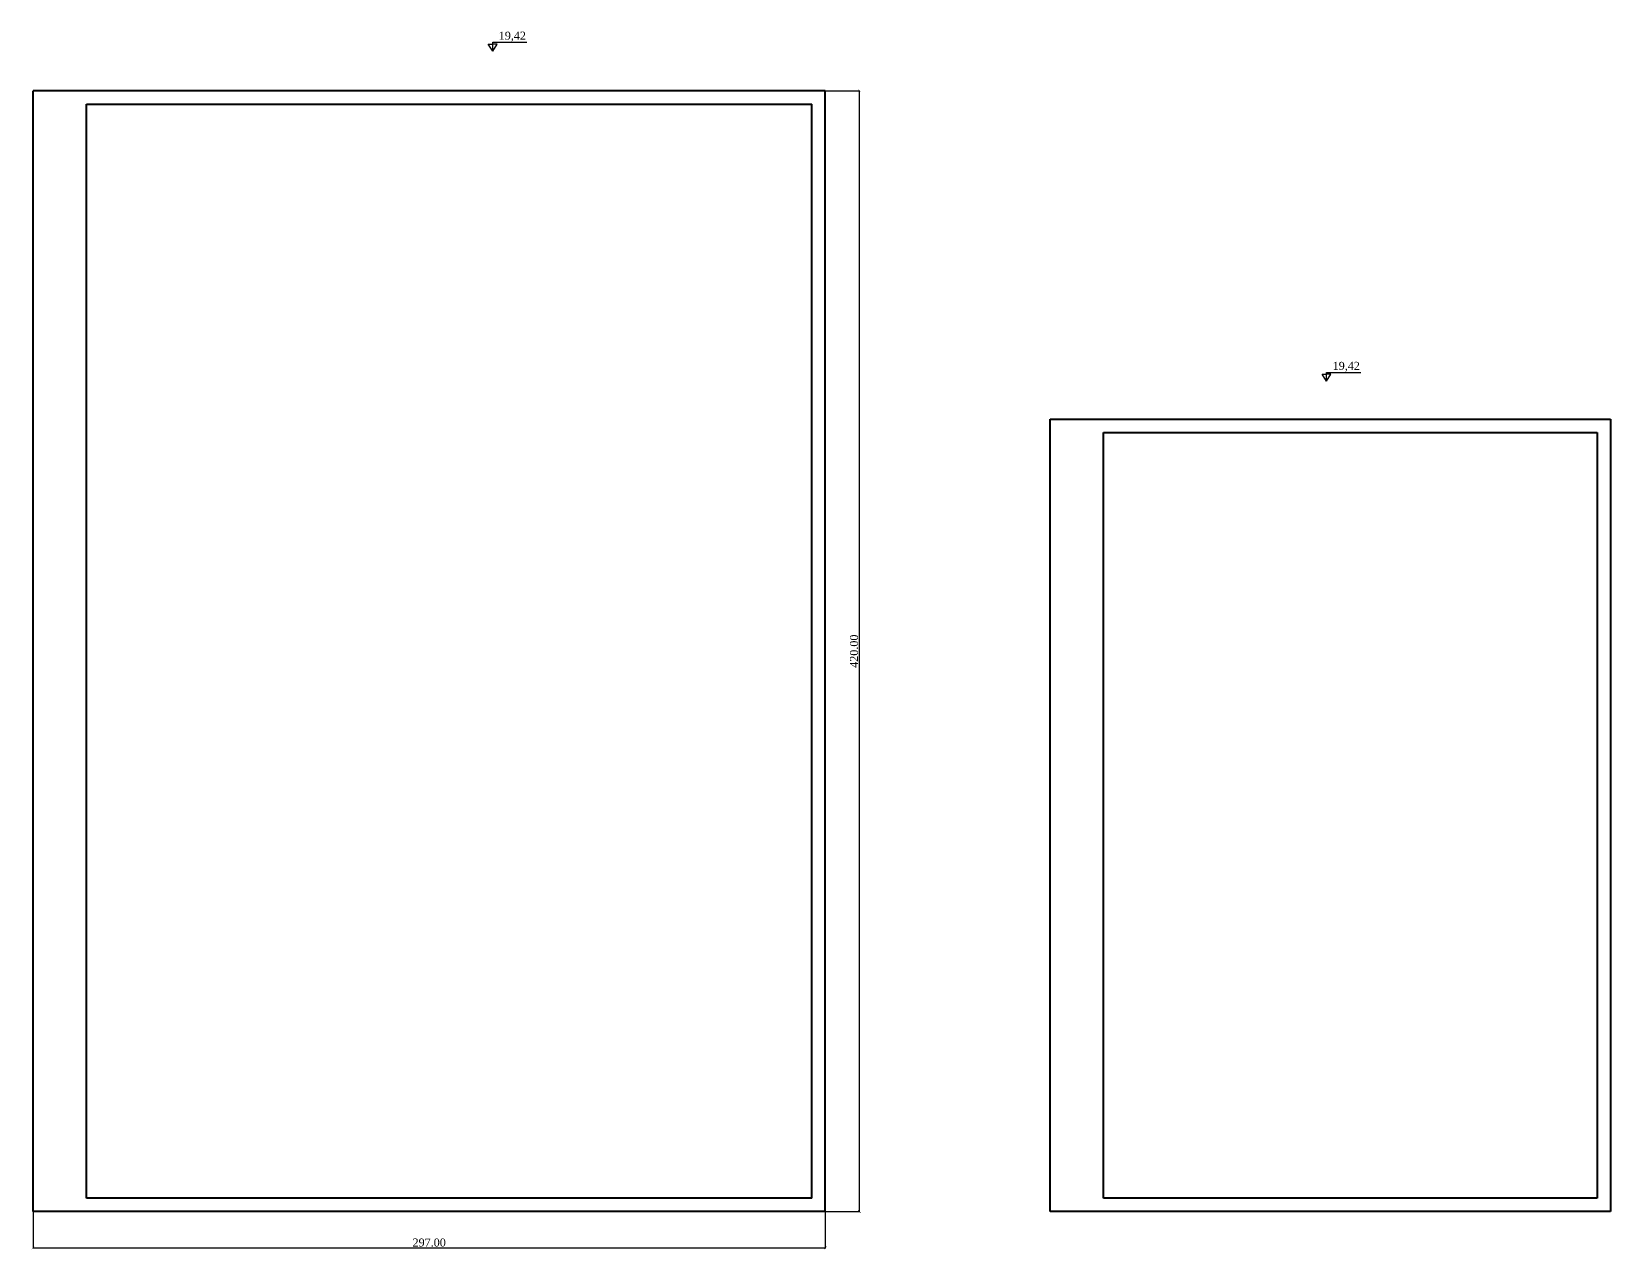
# Model space of a CAD drawing. Header units: inches. Extents: x 0 to 2628, y -14 to 790.
# Drawn here: x 814 to 1406, y -14 to 442 of the extents above; entities that cross this region are included whole.
import ezdxf

# ---------------------------------------------------------------- set-up
doc = ezdxf.new("R2010")
doc.units = ezdxf.units.IN
doc.header["$MEASUREMENT"] = 0
doc.layers.add('list1', color=1, linetype='Continuous', lineweight=40)
doc.layers.add('надписи', color=30, linetype='Continuous')
doc.styles.get("Standard").update_dxf_attribs({"font": 'TIMES.TTF', "height": 3})
doc.dimstyles.get("Standard").update_dxf_attribs({"dimtxt": 2.5, "dimasz": 1, "dimexe": 0.18, "dimexo": 0.0625, "dimgap": 0.8, "dimtad": 1, "dimdec": 4, "dimzin": 0, "dimdsep": 46, "dimtxsty": 'Standard', "dimblk": 'ARCHTICK', "dimcen": 0.3, "dimadec": 0, "dimazin": 0, "dimtfac": 1, "dimtdec": 4, "dimtofl": 0, "dimtmove": 0, "dimatfit": 3, "dimldrblk": 'ARCHTICK', "dimfxl": 1, "dimtolj": 1, "dimtzin": 0, "dimarcsym": 0})

# ---------------------------------------------------------------- blocks, each defined once
blk = doc.blocks.new('_ArchTick')
at = {"color": 0, "linetype": 'ByBlock', "const_width": 0.15}
blk.add_lwpolyline([(-0.5, -0.5), (0.5, 0.5)], dxfattribs=at)

msp = doc.modelspace()

# ---------------------------------------------------------------- linework, layer by layer
at = {"layer": 'list1', "color": 104}
for p, q in [((814.33, 0), (814.33, 420)), ((1111.33, 420), (814.33, 420)), ((834.33, 415), (1106.33, 415)), ((834.33, 5), (834.33, 415)), ((1106.33, 5), (1106.33, 415)), ((1111.33, 0), (1111.33, 420)), ((1195.64, 0), (1195.64, 297)), ((1195.64, 297), (1405.64, 297)), ((1405.64, 297), (1405.64, 0)), ((1215.64, 5), (1215.64, 292)), ((1215.64, 292), (1400.64, 292)), ((1400.64, 292), (1400.64, 5)), ((1111.33, 0), (814.33, 0)), ((1106.33, 5), (834.33, 5)), ((1405.64, 0), (1195.64, 0)), ((1400.64, 5), (1215.64, 5))]:
    msp.add_line(p, q, dxfattribs=at)
at = {"layer": 'надписи'}
for p, q in [((986.634, 434.88), (986.634, 438.193)), ((986.634, 438.193), (999.443, 438.193)), ((986.634, 434.88), (984.995, 437.503)), ((984.995, 437.503), (986.634, 437.503)), ((986.634, 434.88), (988.273, 437.503)), ((988.273, 437.503), (986.634, 437.503)), ((1299.247, 311.161), (1297.608, 313.784)), ((1297.608, 313.784), (1299.247, 313.784)), ((1299.247, 311.161), (1299.247, 314.474)), ((1299.247, 314.474), (1312.056, 314.474)), ((1299.247, 311.161), (1300.886, 313.784)), ((1300.886, 313.784), (1299.247, 313.784))]:
    msp.add_line(p, q, dxfattribs=at)

# ---------------------------------------------------------------- texts
at = {"layer": 'надписи', "char_height": 3, "width": 8.46882, "attachment_point": 1}
for insert in [(988.903, 442.146), (1301.516, 318.427)]:
    msp.add_mtext('19,42', dxfattribs=dict(at, insert=insert))

# ---------------------------------------------------------------- dimensions: what is measured, and where the dimension line sits
at = {"layer": 'list1', "color": 104}
msp.add_aligned_dim(p1=(1111.33, 0), p2=(1111.33, 420), distance=-12.775, dimstyle='Standard', override={"dimtxt": 1.8, "dimgap": 0.5, "dimdec": 2, "dimcen": 0.5, "dimtdec": 2}, dxfattribs=at).render()
msp.add_linear_dim(base=(1111.33, -13.617), p1=(814.33, 0), p2=(1111.33, 0), dimstyle='Standard', override={"dimtxt": 1.8, "dimgap": 0.5, "dimdec": 2, "dimcen": 0.5, "dimtdec": 2}, dxfattribs=at).render()

doc.saveas('drawing.dxf')
